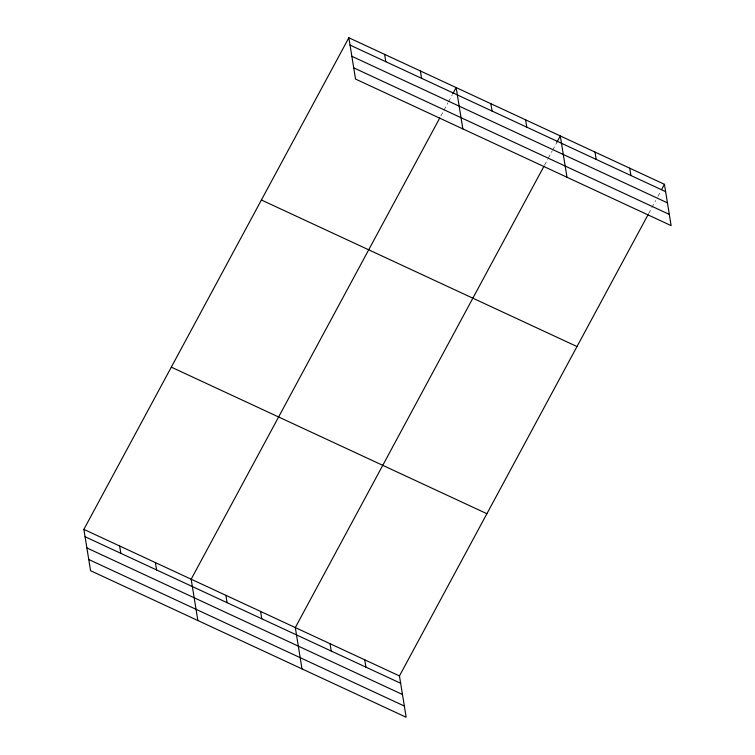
<?xml version="1.0" encoding="UTF-8"?>
<svg xmlns="http://www.w3.org/2000/svg" width="755" height="755" viewBox="0 0 755 755"><rect width="100%" height="100%" fill="white"/><g stroke="black" fill="none" stroke-linecap="round" stroke-linejoin="round"><path stroke-width="0.57" stroke-dasharray="3.77 2.83" d="M440.854 115.968L447.951 102.793M448.498 101.774L452.33 94.677M544.449 165.345L547.724 159.267M548.272 158.248L552.103 151.151M552.641 150.141L557.02 142.025M648.592 213.712L651.329 208.644M651.876 207.625L655.699 200.528M657.888 196.479L660.616 191.402"/><path stroke-width="1.13" d="M648.045 214.722L399.461 675.942L406.152 717.25L90.562 570.695L83.871 529.378L348.848 37.75L664.438 184.305L671.129 225.622L355.539 79.058L348.848 37.75M439.759 117.997L191.166 579.208L197.857 620.525M452.877 93.667L456.152 87.58L462.843 128.888M543.902 166.364L295.309 627.575L302 668.883M557.02 142.025L560.295 135.947L566.986 177.255M661.71 189.373L664.438 184.305M350.037 45.092L665.627 191.647M351.858 56.304L667.448 202.859M353.727 67.846L669.317 214.411M261.409 199.99L576.999 346.545M171.31 367.147L486.899 513.702M83.871 529.378L399.461 675.942M85.051 536.72L400.65 683.275M86.872 547.932L402.462 694.487M88.741 559.483L404.331 706.038M629.727 168.186L630.916 175.528M595.015 152.066L596.205 159.399M525.584 119.818L526.773 127.161M490.863 103.699L492.052 111.042M420.384 70.97L421.573 78.312M384.616 54.36L385.805 61.702M364.74 659.813L365.93 667.156M330.029 643.694L331.218 651.037M260.598 611.456L261.787 618.789M225.887 595.336L227.076 602.669M155.398 562.598L156.587 569.94M119.63 545.988L120.819 553.33"/></g></svg>
